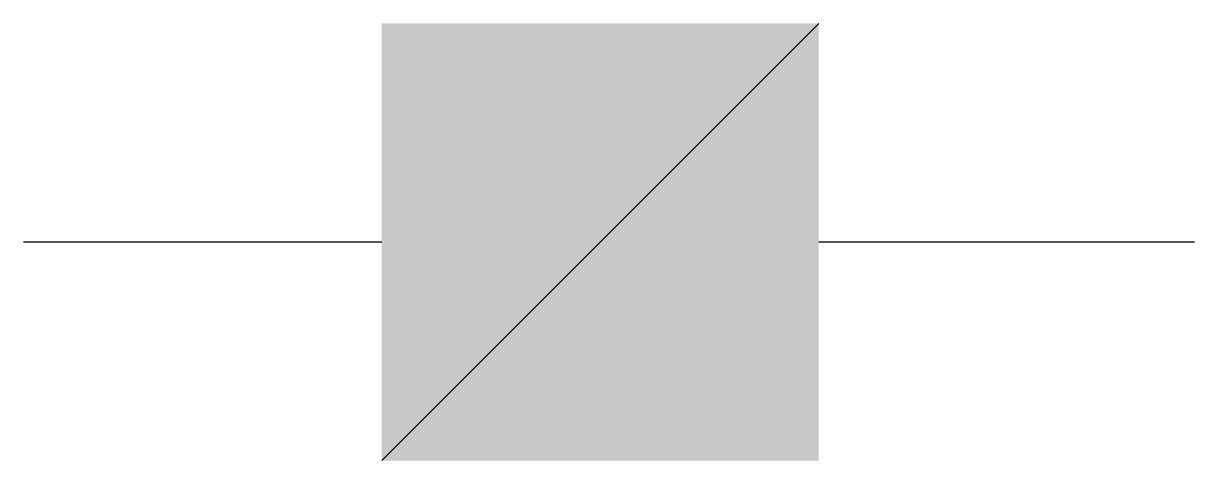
# Model space of a CAD drawing. Header units: feet. Extents: x -0.119 to 0.123, y -0.045 to 0.045.
import ezdxf

# ---------------------------------------------------------------- set-up
doc = ezdxf.new("R2010")
doc.units = ezdxf.units.FT
doc.header["$MEASUREMENT"] = 0

msp = doc.modelspace()

# ---------------------------------------------------------------- linework, layer by layer
for p, q in [((-0.04477, -0.0447), (0.04523, 0.0453)), ((-0.11857, 0.0003), (-0.04477, 0.0003)), ((0.04523, 0.0003), (0.12263, 0.0003))]:
    msp.add_line(p, q)
at = {"extrusion": (0, 0, -1)}
msp.add_solid([(0.04477, 0.0453), (-0.04523, 0.0453), (0.04477, -0.0447), (-0.04523, -0.0447)], dxfattribs=at)

doc.saveas('drawing.dxf')
